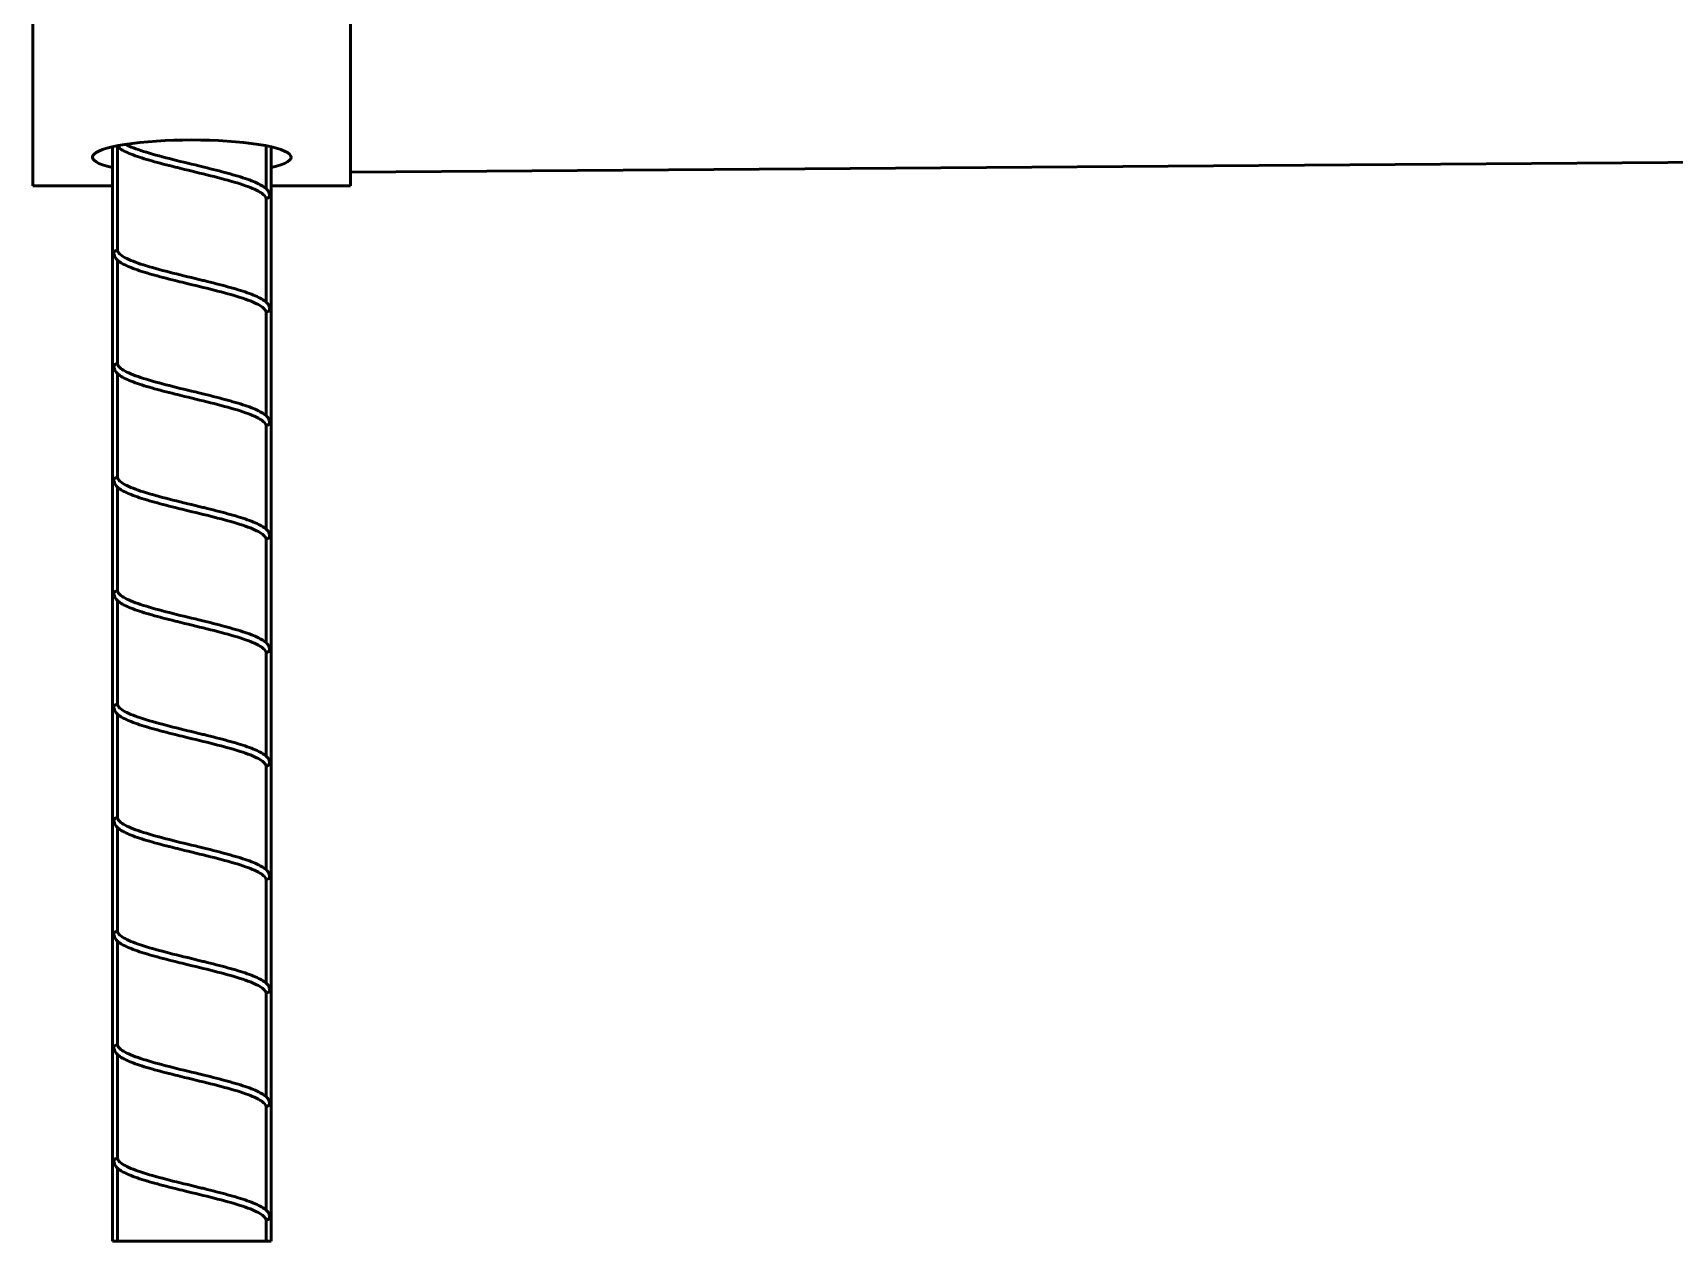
# Model space of a CAD drawing. Header units: inches. Extents: x 39 to 190, y 80 to 114.
# Drawn here: x 148.84 to 154, y 84.05 to 87.85 of the extents above; entities that cross this region are included whole.
import ezdxf

# ---------------------------------------------------------------- set-up
doc = ezdxf.new("R2010")
doc.units = ezdxf.units.IN
doc.header["$LTSCALE"] = 8
doc.header["$MEASUREMENT"] = 0
doc.layers.add('Visible (ANSI)', color=7, linetype='Continuous', lineweight=50)

msp = doc.modelspace()

# ---------------------------------------------------------------- linework, layer by layer
at = {"layer": 'Visible (ANSI)'}
for p, q in [((148.838386, 87.947124), (148.838386, 87.577821)), ((149.838386, 87.577821), (149.838386, 87.947124)), ((183.338386, 87.665505), (149.838386, 87.414255)), ((148.838386, 87.371989), (148.838386, 87.577821)), ((149.838386, 87.577821), (149.838386, 87.371989)), ((149.089011, 84.050861), (149.089011, 87.494448)), ((149.104491, 87.495111), (149.104491, 87.168395)), ((149.572281, 87.36293), (149.572281, 87.497732)), ((149.587761, 84.050861), (149.587761, 87.494448)), ((149.089011, 87.371989), (148.838386, 87.371989)), ((149.572281, 87.005788), (149.572281, 87.332281)), ((149.838386, 87.371989), (149.587761, 87.371989)), ((149.104491, 87.137968), (149.104491, 86.811252)), ((149.572281, 86.648645), (149.572281, 86.975139)), ((149.104491, 86.780825), (149.104491, 86.45411)), ((149.572281, 86.291502), (149.572281, 86.617996)), ((149.104491, 86.423683), (149.104491, 86.096967)), ((149.572281, 85.934359), (149.572281, 86.260853)), ((149.104491, 86.06654), (149.104491, 85.739824)), ((149.572281, 85.577216), (149.572281, 85.90371)), ((149.104491, 85.709397), (149.104491, 85.382681)), ((149.572281, 85.220073), (149.572281, 85.546567)), ((149.104491, 85.352254), (149.104491, 85.025538)), ((149.572281, 84.86293), (149.572281, 85.189424)), ((149.104491, 84.995111), (149.104491, 84.668395)), ((149.572281, 84.505788), (149.572281, 84.832281)), ((149.104491, 84.637968), (149.104491, 84.311252)), ((149.572281, 84.148645), (149.572281, 84.475139)), ((149.104491, 84.280825), (149.104491, 84.050861)), ((149.572281, 84.050861), (149.572281, 84.117996)), ((149.104491, 84.050861), (149.089011, 84.050861)), ((149.572281, 84.050861), (149.104491, 84.050861)), ((149.587761, 84.050861), (149.572281, 84.050861))]:
    msp.add_line(p, q, dxfattribs=at)
msp.add_ellipse((149.338386, 87.461744), major_axis=(-0.3125, 0), ratio=0.17364818, start_param=2.49476558, end_param=6.93001238, dxfattribs=at)
for points, knots in [([(149.285895, 87.430768), (149.260433, 87.437104), (149.235562, 87.443522), (149.191083, 87.456156), (149.170888, 87.462528), (149.136837, 87.475394), (149.122743, 87.482003), (149.108595, 87.491661), (149.105096, 87.494326), (149.102212, 87.49728)], [0, 0, 0, 0, 0.203969624, 0.203969624, 0.406026718, 0.406026718, 0.612891389, 0.612891389, 0.694454821, 0.694454821, 0.694454821, 0.694454821]), ([(149.129959, 87.502177), (149.143949, 87.494758), (149.163134, 87.487407), (149.210351, 87.472367), (149.238116, 87.464826), (149.298043, 87.449591), (149.329596, 87.442049), (149.366346, 87.433095), (149.371803, 87.431761), (149.377221, 87.430429)], [0.252584444, 0.252584444, 0.252584444, 0.252584444, 0.492558018, 0.492558018, 0.738837027, 0.738837027, 0.985116036, 0.985116036, 1.028323516, 1.028323516, 1.028323516, 1.028323516]), ([(149.572281, 87.332281), (149.570271, 87.339899), (149.561982, 87.347441), (149.533828, 87.362676), (149.514249, 87.370217), (149.466421, 87.385452), (149.438655, 87.392994), (149.378729, 87.408229), (149.347175, 87.41577), (149.305788, 87.425854), (149.295763, 87.428312), (149.285895, 87.430768)], [0, 0, 0, 0, 0.24627901, 0.24627901, 0.49255802, 0.49255802, 0.73883703, 0.73883703, 0.98511604, 0.98511604, 1.06484963, 1.06484963, 1.06484963, 1.06484963]), ([(149.377221, 87.430429), (149.402888, 87.424117), (149.428229, 87.417724), (149.474088, 87.405147), (149.495207, 87.398807), (149.531402, 87.386053), (149.546764, 87.379507), (149.570104, 87.365817), (149.578282, 87.359221), (149.582264, 87.347873), (149.582609, 87.346628), (149.582868, 87.345299)], [0, 0, 0, 0, 0.203430746, 0.203430746, 0.404937263, 0.404937263, 0.610847612, 0.610847612, 0.824043032, 0.824043032, 0.848613207, 0.848613207, 0.848613207, 0.848613207]), ([(149.583146, 87.342123), (149.583137, 87.341531), (149.583094, 87.340942), (149.582846, 87.339157), (149.582522, 87.338013), (149.581498, 87.336033), (149.580844, 87.335234), (149.579161, 87.333896), (149.578134, 87.33339), (149.575598, 87.332602), (149.574071, 87.332377), (149.572389, 87.332287), (149.572335, 87.332284), (149.572281, 87.332281)], [0.2630885062, 0.2630885062, 0.2630885062, 0.2630885062, 0.2679097108, 0.2679097108, 0.2779824667, 0.2779824667, 0.2874765865, 0.2874765865, 0.2974910582, 0.2974910582, 0.3091258701, 0.3091258701, 0.3095129905, 0.3095129905, 0.3095129905, 0.3095129905]), ([(149.582869, 87.345299), (149.582924, 87.345016), (149.582971, 87.344729), (149.583113, 87.343676), (149.583159, 87.342897), (149.583146, 87.342123)], [0.25439363712, 0.25439363712, 0.25439363712, 0.25439363712, 0.25677652798, 0.25677652798, 0.26308850617, 0.26308850617, 0.26308850617, 0.26308850617]), ([(149.093625, 87.158528), (149.093604, 87.159835), (149.093743, 87.161143), (149.094395, 87.163361), (149.094833, 87.164261), (149.096065, 87.165825), (149.096827, 87.166437), (149.098336, 87.167249), (149.099004, 87.16751), (149.10107, 87.168115), (149.102604, 87.168318), (149.104326, 87.168389), (149.104408, 87.168393), (149.104491, 87.168395)], [0.4095191186, 0.4095191186, 0.4095191186, 0.4095191186, 0.4194817665, 0.4194817665, 0.4278141187, 0.4278141187, 0.4362750399, 0.4362750399, 0.4422227023, 0.4422227023, 0.4538102528, 0.4538102528, 0.4543924501, 0.4543924501, 0.4543924501, 0.4543924501]), ([(149.285895, 87.073625), (149.260433, 87.079961), (149.235562, 87.086379), (149.191083, 87.099013), (149.170888, 87.105385), (149.136837, 87.118251), (149.122743, 87.12486), (149.102841, 87.138446), (149.096067, 87.144714), (149.093916, 87.155734)], [0, 0, 0, 0, 0.203969624, 0.203969624, 0.406026718, 0.406026718, 0.612891389, 0.612891389, 0.811777187, 0.811777187, 0.811777187, 0.811777187]), ([(149.104491, 87.168395), (149.1065, 87.160778), (149.11479, 87.153236), (149.142943, 87.138001), (149.162522, 87.13046), (149.210351, 87.115225), (149.238116, 87.107683), (149.298043, 87.092448), (149.329596, 87.084906), (149.366346, 87.075952), (149.371803, 87.074618), (149.377221, 87.073286)], [0, 0, 0, 0, 0.24627901, 0.24627901, 0.49255802, 0.49255802, 0.73883703, 0.73883703, 0.98511604, 0.98511604, 1.02832352, 1.02832352, 1.02832352, 1.02832352]), ([(149.572281, 86.975139), (149.570271, 86.982756), (149.561982, 86.990298), (149.533828, 87.005533), (149.514249, 87.013074), (149.466421, 87.028309), (149.438655, 87.035851), (149.378729, 87.051086), (149.347175, 87.058628), (149.305788, 87.068711), (149.295763, 87.071169), (149.285895, 87.073625)], [0, 0, 0, 0, 0.24627901, 0.24627901, 0.49255802, 0.49255802, 0.73883703, 0.73883703, 0.98511604, 0.98511604, 1.06484963, 1.06484963, 1.06484963, 1.06484963]), ([(149.377221, 87.073286), (149.402888, 87.066974), (149.428229, 87.060581), (149.474088, 87.048004), (149.495207, 87.041664), (149.531402, 87.02891), (149.546764, 87.022364), (149.570104, 87.008674), (149.578282, 87.002079), (149.582264, 86.99073), (149.582609, 86.989486), (149.582868, 86.988156)], [0, 0, 0, 0, 0.203430746, 0.203430746, 0.404937263, 0.404937263, 0.610847612, 0.610847612, 0.824043032, 0.824043032, 0.848613207, 0.848613207, 0.848613207, 0.848613207]), ([(149.583146, 86.98498), (149.583137, 86.984388), (149.583094, 86.9838), (149.582846, 86.982014), (149.582522, 86.980871), (149.581498, 86.97889), (149.580844, 86.978091), (149.579161, 86.976753), (149.578134, 86.976247), (149.575598, 86.975459), (149.574071, 86.975234), (149.572389, 86.975144), (149.572335, 86.975141), (149.572281, 86.975139)], [0.2630885055, 0.2630885055, 0.2630885055, 0.2630885055, 0.2679097102, 0.2679097102, 0.277982466, 0.277982466, 0.2874765859, 0.2874765859, 0.2974910575, 0.2974910575, 0.3091258694, 0.3091258694, 0.3095129898, 0.3095129898, 0.3095129898, 0.3095129898]), ([(149.582869, 86.988156), (149.582924, 86.987873), (149.582971, 86.987586), (149.583113, 86.986533), (149.583159, 86.985754), (149.583146, 86.98498)], [0.25439363642, 0.25439363642, 0.25439363642, 0.25439363642, 0.25677652736, 0.25677652736, 0.26308850546, 0.26308850546, 0.26308850546, 0.26308850546]), ([(149.093625, 86.801385), (149.093616, 86.801946), (149.093637, 86.802506), (149.093807, 86.804228), (149.094067, 86.80535), (149.094944, 86.807297), (149.095511, 86.808087), (149.096715, 86.809171), (149.097246, 86.809529), (149.098454, 86.810158), (149.099132, 86.810412), (149.101225, 86.811), (149.102777, 86.811193), (149.104451, 86.811251), (149.104471, 86.811252), (149.104491, 86.811252)], [0.1996379095, 0.1996379095, 0.1996379095, 0.1996379095, 0.203821588, 0.203821588, 0.2126891378, 0.2126891378, 0.2208658453, 0.2208658453, 0.2262339115, 0.2262339115, 0.2321197862, 0.2321197862, 0.243614899, 0.243614899, 0.2437516194, 0.2437516194, 0.2437516194, 0.2437516194]), ([(149.104491, 86.811252), (149.1065, 86.803635), (149.11479, 86.796093), (149.142943, 86.780858), (149.162522, 86.773317), (149.210351, 86.758082), (149.238116, 86.75054), (149.298043, 86.735305), (149.329596, 86.727764), (149.366346, 86.71881), (149.371803, 86.717475), (149.377221, 86.716143)], [0, 0, 0, 0, 0.24627901, 0.24627901, 0.49255802, 0.49255802, 0.73883703, 0.73883703, 0.98511604, 0.98511604, 1.02832352, 1.02832352, 1.02832352, 1.02832352]), ([(149.093916, 86.798591), (149.093893, 86.798709), (149.093871, 86.798828), (149.093714, 86.799746), (149.093638, 86.800566), (149.093625, 86.801385)], [0.19262028331, 0.19262028331, 0.19262028331, 0.19262028331, 0.19353362162, 0.19353362162, 0.19963790955, 0.19963790955, 0.19963790955, 0.19963790955]), ([(149.285895, 86.716482), (149.260433, 86.722818), (149.235562, 86.729236), (149.191083, 86.74187), (149.170888, 86.748243), (149.136837, 86.761109), (149.122743, 86.767717), (149.102841, 86.781303), (149.096067, 86.787571), (149.093916, 86.798591)], [0, 0, 0, 0, 0.203969624, 0.203969624, 0.406026718, 0.406026718, 0.612891389, 0.612891389, 0.811777187, 0.811777187, 0.811777187, 0.811777187]), ([(149.572281, 86.617996), (149.570271, 86.625613), (149.561982, 86.633155), (149.533828, 86.64839), (149.514249, 86.655931), (149.466421, 86.671166), (149.438655, 86.678708), (149.378729, 86.693943), (149.347175, 86.701485), (149.305788, 86.711568), (149.295763, 86.714027), (149.285895, 86.716482)], [0, 0, 0, 0, 0.24627901, 0.24627901, 0.49255802, 0.49255802, 0.73883703, 0.73883703, 0.98511604, 0.98511604, 1.06484963, 1.06484963, 1.06484963, 1.06484963]), ([(149.377221, 86.716143), (149.402888, 86.709831), (149.428229, 86.703438), (149.474088, 86.690861), (149.495207, 86.684521), (149.531402, 86.671767), (149.546764, 86.665221), (149.570104, 86.651531), (149.578282, 86.644936), (149.582264, 86.633587), (149.582609, 86.632343), (149.582868, 86.631013)], [0, 0, 0, 0, 0.203430746, 0.203430746, 0.404937263, 0.404937263, 0.610847612, 0.610847612, 0.824043032, 0.824043032, 0.848613207, 0.848613207, 0.848613207, 0.848613207]), ([(149.583146, 86.627837), (149.583137, 86.627246), (149.583094, 86.626657), (149.582846, 86.624871), (149.582522, 86.623728), (149.581498, 86.621748), (149.580844, 86.620949), (149.579161, 86.619611), (149.578134, 86.619104), (149.575598, 86.618316), (149.574071, 86.618092), (149.572389, 86.618001), (149.572335, 86.617998), (149.572281, 86.617996)], [0.2631011531, 0.2631011531, 0.2631011531, 0.2631011531, 0.2679228374, 0.2679228374, 0.277996619, 0.277996619, 0.2874917327, 0.2874917327, 0.2975072813, 0.2975072813, 0.3091433777, 0.3091433777, 0.3095305427, 0.3095305427, 0.3095305427, 0.3095305427]), ([(149.582869, 86.631013), (149.582924, 86.63073), (149.582971, 86.630444), (149.583113, 86.62939), (149.583159, 86.628612), (149.583146, 86.627837)], [0.25440543174, 0.25440543174, 0.25440543174, 0.25440543174, 0.25678855306, 0.25678855306, 0.26310115306, 0.26310115306, 0.26310115306, 0.26310115306]), ([(149.093625, 86.444242), (149.093614, 86.444918), (149.093647, 86.445594), (149.093872, 86.447399), (149.094157, 86.448485), (149.095083, 86.450369), (149.095675, 86.451131), (149.096917, 86.452174), (149.097467, 86.452519), (149.098713, 86.453121), (149.09941, 86.453361), (149.101464, 86.453888), (149.102934, 86.454058), (149.104491, 86.45411)], [0.4384915523, 0.4384915523, 0.4384915523, 0.4384915523, 0.4436717135, 0.4436717135, 0.4526201153, 0.4526201153, 0.4609608071, 0.4609608071, 0.4665105923, 0.4665105923, 0.4726018644, 0.4726018644, 0.4837349572, 0.4837349572, 0.4837349572, 0.4837349572]), ([(149.104491, 86.45411), (149.1065, 86.446492), (149.11479, 86.43895), (149.142943, 86.423715), (149.162522, 86.416174), (149.210351, 86.400939), (149.238116, 86.393397), (149.298043, 86.378162), (149.329596, 86.370621), (149.366346, 86.361667), (149.371803, 86.360333), (149.377221, 86.359)], [0, 0, 0, 0, 0.24627901, 0.24627901, 0.49255802, 0.49255802, 0.73883703, 0.73883703, 0.98511604, 0.98511604, 1.02832352, 1.02832352, 1.02832352, 1.02832352]), ([(149.093916, 86.441448), (149.09387, 86.441685), (149.093829, 86.441924), (149.093693, 86.442848), (149.093636, 86.443545), (149.093625, 86.444242)], [0.43127230169, 0.43127230169, 0.43127230169, 0.43127230169, 0.43315240226, 0.43315240226, 0.43849155227, 0.43849155227, 0.43849155227, 0.43849155227]), ([(149.285895, 86.359339), (149.260433, 86.365675), (149.235562, 86.372093), (149.191083, 86.384728), (149.170888, 86.3911), (149.136837, 86.403966), (149.122743, 86.410574), (149.102841, 86.424161), (149.096067, 86.430428), (149.093916, 86.441448)], [0, 0, 0, 0, 0.203969624, 0.203969624, 0.406026718, 0.406026718, 0.612891389, 0.612891389, 0.811777187, 0.811777187, 0.811777187, 0.811777187]), ([(149.572281, 86.260853), (149.570271, 86.26847), (149.561982, 86.276012), (149.533828, 86.291247), (149.514249, 86.298789), (149.466421, 86.314024), (149.438655, 86.321565), (149.378729, 86.3368), (149.347175, 86.344342), (149.305788, 86.354426), (149.295763, 86.356884), (149.285895, 86.359339)], [0, 0, 0, 0, 0.24627901, 0.24627901, 0.49255802, 0.49255802, 0.73883703, 0.73883703, 0.98511604, 0.98511604, 1.06484963, 1.06484963, 1.06484963, 1.06484963]), ([(149.377221, 86.359), (149.402888, 86.352688), (149.428229, 86.346295), (149.474088, 86.333719), (149.495207, 86.327378), (149.531402, 86.314624), (149.546764, 86.308078), (149.570104, 86.294388), (149.578282, 86.287793), (149.582264, 86.276444), (149.582609, 86.2752), (149.582868, 86.27387)], [0, 0, 0, 0, 0.203430746, 0.203430746, 0.404937263, 0.404937263, 0.610847612, 0.610847612, 0.824043032, 0.824043032, 0.848613207, 0.848613207, 0.848613207, 0.848613207]), ([(149.583146, 86.270694), (149.583137, 86.270103), (149.583094, 86.269514), (149.582846, 86.267729), (149.582522, 86.266585), (149.581498, 86.264605), (149.580844, 86.263806), (149.579161, 86.262468), (149.578134, 86.261962), (149.575598, 86.261173), (149.574071, 86.260949), (149.572389, 86.260858), (149.572335, 86.260856), (149.572281, 86.260853)], [0.2630885167, 0.2630885167, 0.2630885167, 0.2630885167, 0.2679097195, 0.2679097195, 0.277982475, 0.277982475, 0.2874765944, 0.2874765944, 0.2974910654, 0.2974910654, 0.3091258765, 0.3091258765, 0.3095129985, 0.3095129985, 0.3095129985, 0.3095129985]), ([(149.582869, 86.27387), (149.582924, 86.273587), (149.582971, 86.273301), (149.583113, 86.272248), (149.583159, 86.271469), (149.583146, 86.270694)], [0.25439364814, 0.25439364814, 0.25439364814, 0.25439364814, 0.25677653724, 0.25677653724, 0.26308851667, 0.26308851667, 0.26308851667, 0.26308851667]), ([(149.093625, 86.087099), (149.09361, 86.088085), (149.093686, 86.089073), (149.094092, 86.091092), (149.094449, 86.092084), (149.095515, 86.093806), (149.096182, 86.094493), (149.097543, 86.095424), (149.098148, 86.09573), (149.099503, 86.096253), (149.100254, 86.096455), (149.102119, 86.096815), (149.103283, 86.096927), (149.104491, 86.096967)], [0.4209856986, 0.4209856986, 0.4209856986, 0.4209856986, 0.4284937207, 0.4284937207, 0.4370382741, 0.4370382741, 0.4453115624, 0.4453115624, 0.4510001814, 0.4510001814, 0.4572812946, 0.4572812946, 0.4661227504, 0.4661227504, 0.4661227504, 0.4661227504]), ([(149.093916, 86.084305), (149.093807, 86.084862), (149.093729, 86.085429), (149.09368, 86.086), (149.093649, 86.086365), (149.093631, 86.086732), (149.093625, 86.087099)], [0.41380638991, 0.41380638991, 0.41380638991, 0.41380638991, 0.41818908234, 0.41818908234, 0.41818908234, 0.42098569858, 0.42098569858, 0.42098569858, 0.42098569858]), ([(149.104491, 86.096967), (149.1065, 86.089349), (149.11479, 86.081808), (149.142943, 86.066573), (149.162522, 86.059031), (149.210351, 86.043796), (149.238116, 86.036254), (149.298043, 86.021019), (149.329596, 86.013478), (149.366346, 86.004524), (149.371803, 86.00319), (149.377221, 86.001857)], [0, 0, 0, 0, 0.24627901, 0.24627901, 0.49255802, 0.49255802, 0.73883703, 0.73883703, 0.98511604, 0.98511604, 1.02832352, 1.02832352, 1.02832352, 1.02832352]), ([(149.285895, 86.002196), (149.260433, 86.008532), (149.235562, 86.01495), (149.191083, 86.027585), (149.170888, 86.033957), (149.136837, 86.046823), (149.122743, 86.053431), (149.102841, 86.067018), (149.096067, 86.073286), (149.093916, 86.084305)], [0, 0, 0, 0, 0.203969624, 0.203969624, 0.406026718, 0.406026718, 0.612891389, 0.612891389, 0.811777187, 0.811777187, 0.811777187, 0.811777187]), ([(149.572281, 85.90371), (149.570271, 85.911328), (149.561982, 85.918869), (149.533828, 85.934104), (149.514249, 85.941646), (149.466421, 85.956881), (149.438655, 85.964422), (149.378729, 85.979657), (149.347175, 85.987199), (149.305788, 85.997283), (149.295763, 85.999741), (149.285895, 86.002196)], [0, 0, 0, 0, 0.24627901, 0.24627901, 0.49255802, 0.49255802, 0.73883703, 0.73883703, 0.98511604, 0.98511604, 1.06484963, 1.06484963, 1.06484963, 1.06484963]), ([(149.377221, 86.001857), (149.402888, 85.995545), (149.428229, 85.989152), (149.474088, 85.976576), (149.495207, 85.970235), (149.531402, 85.957481), (149.546764, 85.950935), (149.570104, 85.937245), (149.578282, 85.93065), (149.582264, 85.919301), (149.582609, 85.918057), (149.582868, 85.916728)], [0, 0, 0, 0, 0.203430746, 0.203430746, 0.404937263, 0.404937263, 0.610847612, 0.610847612, 0.824043032, 0.824043032, 0.848613207, 0.848613207, 0.848613207, 0.848613207]), ([(149.583146, 85.913551), (149.58313, 85.912531), (149.583014, 85.911517), (149.582505, 85.909438), (149.582079, 85.908422), (149.580853, 85.906668), (149.580093, 85.905977), (149.578179, 85.904824), (149.577, 85.904402), (149.574607, 85.903896), (149.573465, 85.903767), (149.572281, 85.90371)], [0.2144762565, 0.2144762565, 0.2144762565, 0.2144762565, 0.2222670324, 0.2222670324, 0.2313040218, 0.2313040218, 0.2401975812, 0.2401975812, 0.2501363176, 0.2501363176, 0.2582102344, 0.2582102344, 0.2582102344, 0.2582102344]), ([(149.582869, 85.916728), (149.583009, 85.916008), (149.583096, 85.915273), (149.583146, 85.914206), (149.583152, 85.913878), (149.583146, 85.913551)], [0.20632606347, 0.20632606347, 0.20632606347, 0.20632606347, 0.21198110119, 0.21198110119, 0.21447625646, 0.21447625646, 0.21447625646, 0.21447625646]), ([(149.093625, 85.729956), (149.093614, 85.730633), (149.093647, 85.731309), (149.093872, 85.733115), (149.094158, 85.7342), (149.095084, 85.736085), (149.095676, 85.736846), (149.097218, 85.738141), (149.098174, 85.738642), (149.100574, 85.739443), (149.102047, 85.739681), (149.103919, 85.739801), (149.104204, 85.739814), (149.104491, 85.739824)], [0.4004316887, 0.4004316887, 0.4004316887, 0.4004316887, 0.4055930014, 0.4055930014, 0.4145253775, 0.4145253775, 0.4228730585, 0.4228730585, 0.43180709, 0.43180709, 0.4423606498, 0.4423606498, 0.4442422122, 0.4442422122, 0.4442422122, 0.4442422122]), ([(149.093916, 85.727162), (149.09387, 85.7274), (149.093829, 85.727639), (149.093794, 85.727879), (149.093693, 85.728563), (149.093636, 85.72926), (149.093625, 85.729956)], [0.39324966322, 0.39324966322, 0.39324966322, 0.39324966322, 0.39511995153, 0.39511995153, 0.39511995153, 0.40043168869, 0.40043168869, 0.40043168869, 0.40043168869]), ([(149.285895, 85.645053), (149.260433, 85.65139), (149.235562, 85.657807), (149.191083, 85.670442), (149.170888, 85.676814), (149.136837, 85.68968), (149.122743, 85.696289), (149.102841, 85.709875), (149.096067, 85.716143), (149.093916, 85.727162)], [0, 0, 0, 0, 0.203969624, 0.203969624, 0.406026718, 0.406026718, 0.612891389, 0.612891389, 0.811777187, 0.811777187, 0.811777187, 0.811777187]), ([(149.104491, 85.739824), (149.1065, 85.732206), (149.11479, 85.724665), (149.142943, 85.70943), (149.162522, 85.701888), (149.210351, 85.686653), (149.238116, 85.679112), (149.298043, 85.663877), (149.329596, 85.656335), (149.366346, 85.647381), (149.371803, 85.646047), (149.377221, 85.644714)], [0, 0, 0, 0, 0.24627901, 0.24627901, 0.49255802, 0.49255802, 0.73883703, 0.73883703, 0.98511604, 0.98511604, 1.02832352, 1.02832352, 1.02832352, 1.02832352]), ([(149.572281, 85.546567), (149.570271, 85.554185), (149.561982, 85.561726), (149.533828, 85.576961), (149.514249, 85.584503), (149.466421, 85.599738), (149.438655, 85.60728), (149.378729, 85.622515), (149.347175, 85.630056), (149.305788, 85.64014), (149.295763, 85.642598), (149.285895, 85.645053)], [0, 0, 0, 0, 0.24627901, 0.24627901, 0.49255802, 0.49255802, 0.73883703, 0.73883703, 0.98511604, 0.98511604, 1.06484963, 1.06484963, 1.06484963, 1.06484963]), ([(149.377221, 85.644714), (149.402888, 85.638402), (149.428229, 85.63201), (149.474088, 85.619433), (149.495207, 85.613092), (149.531402, 85.600338), (149.546764, 85.593792), (149.570104, 85.580103), (149.578282, 85.573507), (149.582264, 85.562158), (149.582609, 85.560914), (149.582868, 85.559585)], [0, 0, 0, 0, 0.203430746, 0.203430746, 0.404937263, 0.404937263, 0.610847612, 0.610847612, 0.824043032, 0.824043032, 0.848613207, 0.848613207, 0.848613207, 0.848613207]), ([(149.583146, 85.556409), (149.583141, 85.556093), (149.583127, 85.555779), (149.583005, 85.554243), (149.582758, 85.553052), (149.582312, 85.551967), (149.581897, 85.550957), (149.58133, 85.55009), (149.579805, 85.5486), (149.578876, 85.548038), (149.576597, 85.547125), (149.575193, 85.546828), (149.573211, 85.546623), (149.572748, 85.54659), (149.572281, 85.546567)], [0.3923094399, 0.3923094399, 0.3923094399, 0.3923094399, 0.3947013458, 0.3947013458, 0.4040715274, 0.4040715274, 0.4040715274, 0.4127870328, 0.4127870328, 0.4219560915, 0.4219560915, 0.4327728294, 0.4327728294, 0.436015187, 0.436015187, 0.436015187, 0.436015187]), ([(149.582868, 85.559585), (149.582887, 85.559487), (149.582905, 85.559389), (149.583087, 85.558345), (149.583162, 85.557373), (149.583146, 85.556409)], [0.38422497728, 0.38422497728, 0.38422497728, 0.38422497728, 0.38498780044, 0.38498780044, 0.39230943988, 0.39230943988, 0.39230943988, 0.39230943988]), ([(149.093625, 85.372814), (149.093621, 85.373034), (149.093623, 85.373253), (149.093663, 85.374726), (149.093849, 85.375961), (149.094586, 85.378069), (149.09507, 85.378924), (149.096399, 85.380409), (149.097219, 85.380983), (149.099269, 85.381944), (149.100558, 85.38228), (149.102796, 85.382588), (149.103634, 85.382653), (149.104491, 85.382681)], [0.1915649218, 0.1915649218, 0.1915649218, 0.1915649218, 0.1932409047, 0.1932409047, 0.2028256033, 0.2028256033, 0.2111247933, 0.2111247933, 0.219770716, 0.219770716, 0.2300699762, 0.2300699762, 0.2359108706, 0.2359108706, 0.2359108706, 0.2359108706]), ([(149.285895, 85.287911), (149.260433, 85.294247), (149.235562, 85.300665), (149.191083, 85.313299), (149.170888, 85.319671), (149.136837, 85.332537), (149.122743, 85.339146), (149.102841, 85.352732), (149.096067, 85.359), (149.093916, 85.370019)], [0, 0, 0, 0, 0.203969624, 0.203969624, 0.406026718, 0.406026718, 0.612891389, 0.612891389, 0.811777187, 0.811777187, 0.811777187, 0.811777187]), ([(149.104491, 85.382681), (149.1065, 85.375063), (149.11479, 85.367522), (149.142943, 85.352287), (149.162522, 85.344745), (149.210351, 85.32951), (149.238116, 85.321969), (149.298043, 85.306734), (149.329596, 85.299192), (149.366346, 85.290238), (149.371803, 85.288904), (149.377221, 85.287571)], [0, 0, 0, 0, 0.24627901, 0.24627901, 0.49255802, 0.49255802, 0.73883703, 0.73883703, 0.98511604, 0.98511604, 1.02832352, 1.02832352, 1.02832352, 1.02832352]), ([(149.572281, 85.189424), (149.570271, 85.197042), (149.561982, 85.204583), (149.533828, 85.219818), (149.514249, 85.22736), (149.466421, 85.242595), (149.438655, 85.250137), (149.378729, 85.265372), (149.347175, 85.272913), (149.305788, 85.282997), (149.295763, 85.285455), (149.285895, 85.287911)], [0, 0, 0, 0, 0.24627901, 0.24627901, 0.49255802, 0.49255802, 0.73883703, 0.73883703, 0.98511604, 0.98511604, 1.06484963, 1.06484963, 1.06484963, 1.06484963]), ([(149.377221, 85.287572), (149.402888, 85.28126), (149.428229, 85.274867), (149.474088, 85.26229), (149.495207, 85.25595), (149.531402, 85.243195), (149.546764, 85.23665), (149.570104, 85.22296), (149.578282, 85.216364), (149.582264, 85.205016), (149.582609, 85.203771), (149.582868, 85.202442)], [0, 0, 0, 0, 0.203430746, 0.203430746, 0.404937263, 0.404937263, 0.610847612, 0.610847612, 0.824043032, 0.824043032, 0.848613207, 0.848613207, 0.848613207, 0.848613207]), ([(149.583146, 85.199266), (149.583143, 85.199035), (149.583134, 85.198804), (149.58304, 85.19729), (149.582798, 85.196036), (149.581936, 85.193885), (149.581378, 85.193009), (149.579871, 85.191506), (149.578953, 85.190936), (149.577081, 85.190168), (149.576193, 85.189927), (149.574295, 85.189574), (149.57329, 85.189473), (149.572281, 85.189424)], [0.3743083629, 0.3743083629, 0.3743083629, 0.3743083629, 0.3760436984, 0.3760436984, 0.3857526835, 0.3857526835, 0.3944012205, 0.3944012205, 0.4034368263, 0.4034368263, 0.4106839866, 0.4106839866, 0.4183911763, 0.4183911763, 0.4183911763, 0.4183911763]), ([(149.093625, 85.015671), (149.093614, 85.016347), (149.093647, 85.017023), (149.093872, 85.018829), (149.094158, 85.019915), (149.095084, 85.021799), (149.095676, 85.02256), (149.097218, 85.023856), (149.098174, 85.024356), (149.100574, 85.025157), (149.102047, 85.025395), (149.103919, 85.025515), (149.104204, 85.025529), (149.104491, 85.025538)], [0.4004315508, 0.4004315508, 0.4004315508, 0.4004315508, 0.405592911, 0.405592911, 0.4145252791, 0.4145252791, 0.4228729583, 0.4228729583, 0.431806997, 0.431806997, 0.4423605656, 0.4423605656, 0.444242076, 0.444242076, 0.444242076, 0.444242076]), ([(149.093916, 85.012876), (149.09387, 85.013114), (149.093829, 85.013353), (149.093794, 85.013594), (149.093693, 85.014277), (149.093636, 85.014974), (149.093625, 85.015671)], [0.39324952539, 0.39324952539, 0.39324952539, 0.39324952539, 0.39511986428, 0.39511986428, 0.39511986428, 0.40043155081, 0.40043155081, 0.40043155081, 0.40043155081]), ([(149.285895, 84.930768), (149.260433, 84.937104), (149.235562, 84.943522), (149.191083, 84.956156), (149.170888, 84.962528), (149.136837, 84.975394), (149.122743, 84.982003), (149.102841, 84.995589), (149.096067, 85.001857), (149.093916, 85.012876)], [0, 0, 0, 0, 0.203969624, 0.203969624, 0.406026718, 0.406026718, 0.612891389, 0.612891389, 0.811777187, 0.811777187, 0.811777187, 0.811777187]), ([(149.104491, 85.025538), (149.1065, 85.017921), (149.11479, 85.010379), (149.142943, 84.995144), (149.162522, 84.987602), (149.210351, 84.972367), (149.238116, 84.964826), (149.298043, 84.949591), (149.329596, 84.942049), (149.366346, 84.933095), (149.371803, 84.931761), (149.377221, 84.930429)], [0, 0, 0, 0, 0.24627901, 0.24627901, 0.49255802, 0.49255802, 0.73883703, 0.73883703, 0.98511604, 0.98511604, 1.02832352, 1.02832352, 1.02832352, 1.02832352]), ([(149.572281, 84.832281), (149.570271, 84.839899), (149.561982, 84.847441), (149.533828, 84.862676), (149.514249, 84.870217), (149.466421, 84.885452), (149.438655, 84.892994), (149.378729, 84.908229), (149.347175, 84.91577), (149.305788, 84.925854), (149.295763, 84.928312), (149.285895, 84.930768)], [0, 0, 0, 0, 0.24627901, 0.24627901, 0.49255802, 0.49255802, 0.73883703, 0.73883703, 0.98511604, 0.98511604, 1.06484963, 1.06484963, 1.06484963, 1.06484963]), ([(149.377221, 84.930429), (149.402888, 84.924117), (149.428229, 84.917724), (149.474088, 84.905147), (149.495207, 84.898807), (149.531402, 84.886053), (149.546764, 84.879507), (149.570104, 84.865817), (149.578282, 84.859221), (149.582264, 84.847873), (149.582609, 84.846628), (149.582868, 84.845299)], [0, 0, 0, 0, 0.203430746, 0.203430746, 0.404937263, 0.404937263, 0.610847612, 0.610847612, 0.824043032, 0.824043032, 0.848613207, 0.848613207, 0.848613207, 0.848613207]), ([(149.583146, 84.842123), (149.583127, 84.840863), (149.582955, 84.839613), (149.582258, 84.837392), (149.581771, 84.836445), (149.580418, 84.834813), (149.579588, 84.83418), (149.577521, 84.833132), (149.576244, 84.832764), (149.574009, 84.832405), (149.573154, 84.832323), (149.572281, 84.832281)], [0.2007965331, 0.2007965331, 0.2007965331, 0.2007965331, 0.2103536846, 0.2103536846, 0.2191863103, 0.2191863103, 0.2281332374, 0.2281332374, 0.2384115104, 0.2384115104, 0.2444092467, 0.2444092467, 0.2444092467, 0.2444092467]), ([(149.582869, 84.845299), (149.583056, 84.84434), (149.583148, 84.843353), (149.583148, 84.842286), (149.583148, 84.842205), (149.583146, 84.842123)], [0.19271012401, 0.19271012401, 0.19271012401, 0.19271012401, 0.20017606292, 0.20017606292, 0.20079653311, 0.20079653311, 0.20079653311, 0.20079653311]), ([(149.093625, 84.658528), (149.093623, 84.658665), (149.093622, 84.658801), (149.093638, 84.660211), (149.093806, 84.661474), (149.094511, 84.663624), (149.094976, 84.664495), (149.096268, 84.66601), (149.097065, 84.666599), (149.099065, 84.667589), (149.100323, 84.66794), (149.102611, 84.668288), (149.10354, 84.668364), (149.104491, 84.668395)], [0.4138167601, 0.4138167601, 0.4138167601, 0.4138167601, 0.4148668131, 0.4148668131, 0.4246682254, 0.4246682254, 0.4330369291, 0.4330369291, 0.4416674828, 0.4416674828, 0.4518795581, 0.4518795581, 0.4583722887, 0.4583722887, 0.4583722887, 0.4583722887]), ([(149.285895, 84.573625), (149.260433, 84.579961), (149.235562, 84.586379), (149.191083, 84.599013), (149.170888, 84.605385), (149.136837, 84.618251), (149.122743, 84.62486), (149.102841, 84.638446), (149.096067, 84.644714), (149.093916, 84.655734)], [0, 0, 0, 0, 0.203969624, 0.203969624, 0.406026718, 0.406026718, 0.612891389, 0.612891389, 0.811777187, 0.811777187, 0.811777187, 0.811777187]), ([(149.104491, 84.668395), (149.1065, 84.660778), (149.11479, 84.653236), (149.142943, 84.638001), (149.162522, 84.63046), (149.210351, 84.615225), (149.238116, 84.607683), (149.298043, 84.592448), (149.329596, 84.584906), (149.366346, 84.575952), (149.371803, 84.574618), (149.377221, 84.573286)], [0, 0, 0, 0, 0.24627901, 0.24627901, 0.49255802, 0.49255802, 0.73883703, 0.73883703, 0.98511604, 0.98511604, 1.02832352, 1.02832352, 1.02832352, 1.02832352]), ([(149.572281, 84.475139), (149.570271, 84.482756), (149.561982, 84.490298), (149.533828, 84.505533), (149.514249, 84.513074), (149.466421, 84.528309), (149.438655, 84.535851), (149.378729, 84.551086), (149.347175, 84.558628), (149.305788, 84.568711), (149.295763, 84.571169), (149.285895, 84.573625)], [0, 0, 0, 0, 0.24627901, 0.24627901, 0.49255802, 0.49255802, 0.73883703, 0.73883703, 0.98511604, 0.98511604, 1.06484963, 1.06484963, 1.06484963, 1.06484963]), ([(149.377221, 84.573286), (149.402888, 84.566974), (149.428229, 84.560581), (149.474088, 84.548004), (149.495207, 84.541664), (149.531402, 84.52891), (149.546764, 84.522364), (149.570104, 84.508674), (149.578282, 84.502079), (149.582264, 84.49073), (149.582609, 84.489486), (149.582868, 84.488156)], [0, 0, 0, 0, 0.203430746, 0.203430746, 0.404937263, 0.404937263, 0.610847612, 0.610847612, 0.824043032, 0.824043032, 0.848613207, 0.848613207, 0.848613207, 0.848613207]), ([(149.582869, 84.488156), (149.583017, 84.487396), (149.583106, 84.486617), (149.583147, 84.485549), (149.583151, 84.485264), (149.583146, 84.48498)], [0.2504241794, 0.2504241794, 0.2504241794, 0.2504241794, 0.25663760214, 0.25663760214, 0.25889435065, 0.25889435065, 0.25889435065, 0.25889435065]), ([(149.583146, 84.48498), (149.583129, 84.483888), (149.582997, 84.482803), (149.582436, 84.48068), (149.581992, 84.479685), (149.580729, 84.477968), (149.579949, 84.477294), (149.577991, 84.476172), (149.576784, 84.475766), (149.574434, 84.475305), (149.573374, 84.475191), (149.572281, 84.475139)], [0.2588943506, 0.2588943506, 0.2588943506, 0.2588943506, 0.2675566432, 0.2675566432, 0.2768896283, 0.2768896283, 0.2861479064, 0.2861479064, 0.2965808941, 0.2965808941, 0.3043467713, 0.3043467713, 0.3043467713, 0.3043467713]), ([(149.093625, 84.301385), (149.093622, 84.301582), (149.093622, 84.301778), (149.093655, 84.303233), (149.093837, 84.304475), (149.094564, 84.306595), (149.095043, 84.307455), (149.096361, 84.308948), (149.097175, 84.309527), (149.09921, 84.310496), (149.10049, 84.310836), (149.102743, 84.311155), (149.103607, 84.311223), (149.104491, 84.311252)], [0.1910599598, 0.1910599598, 0.1910599598, 0.1910599598, 0.1925737867, 0.1925737867, 0.2023008095, 0.2023008095, 0.2106864252, 0.2106864252, 0.2193942169, 0.2193942169, 0.2297442752, 0.2297442752, 0.2358132427, 0.2358132427, 0.2358132427, 0.2358132427]), ([(149.285895, 84.216482), (149.260433, 84.222818), (149.235562, 84.229236), (149.191083, 84.24187), (149.170888, 84.248243), (149.136837, 84.261109), (149.122743, 84.267717), (149.102841, 84.281303), (149.096067, 84.287571), (149.093916, 84.298591)], [0, 0, 0, 0, 0.203969624, 0.203969624, 0.406026718, 0.406026718, 0.612891389, 0.612891389, 0.811777187, 0.811777187, 0.811777187, 0.811777187]), ([(149.104491, 84.311252), (149.1065, 84.303635), (149.11479, 84.296093), (149.142943, 84.280858), (149.162522, 84.273317), (149.210351, 84.258082), (149.238116, 84.25054), (149.298043, 84.235305), (149.329596, 84.227764), (149.366346, 84.21881), (149.371803, 84.217475), (149.377221, 84.216143)], [0, 0, 0, 0, 0.24627901, 0.24627901, 0.49255802, 0.49255802, 0.73883703, 0.73883703, 0.98511604, 0.98511604, 1.02832352, 1.02832352, 1.02832352, 1.02832352]), ([(149.572281, 84.117996), (149.570271, 84.125613), (149.561982, 84.133155), (149.533828, 84.14839), (149.514249, 84.155931), (149.466421, 84.171166), (149.438655, 84.178708), (149.378729, 84.193943), (149.347175, 84.201485), (149.305788, 84.211568), (149.295763, 84.214027), (149.285895, 84.216482)], [0, 0, 0, 0, 0.24627901, 0.24627901, 0.49255802, 0.49255802, 0.73883703, 0.73883703, 0.98511604, 0.98511604, 1.06484963, 1.06484963, 1.06484963, 1.06484963]), ([(149.377221, 84.216143), (149.402888, 84.209831), (149.428229, 84.203438), (149.474088, 84.190861), (149.495207, 84.184521), (149.531402, 84.171767), (149.546764, 84.165221), (149.570104, 84.151531), (149.578282, 84.144936), (149.582264, 84.133587), (149.582609, 84.132343), (149.582868, 84.131013)], [0, 0, 0, 0, 0.203430746, 0.203430746, 0.404937263, 0.404937263, 0.610847612, 0.610847612, 0.824043032, 0.824043032, 0.848613207, 0.848613207, 0.848613207, 0.848613207]), ([(149.583146, 84.127837), (149.583143, 84.127606), (149.583134, 84.127376), (149.58304, 84.125861), (149.582798, 84.124607), (149.581936, 84.122456), (149.581378, 84.121581), (149.579871, 84.120078), (149.578952, 84.119508), (149.577081, 84.11874), (149.576193, 84.118499), (149.574295, 84.118146), (149.57329, 84.118044), (149.572281, 84.117996)], [0.3743083516, 0.3743083516, 0.3743083516, 0.3743083516, 0.3760437641, 0.3760437641, 0.385752735, 0.385752735, 0.3944012706, 0.3944012706, 0.403436885, 0.403436885, 0.4106840141, 0.4106840141, 0.4183911627, 0.4183911627, 0.4183911627, 0.4183911627])]:
    msp.add_open_spline(points, degree=3, knots=knots, dxfattribs=at)
for points in [[(149.093916, 87.155734), (149.093738, 87.156646), (149.09364, 87.157587), (149.093625, 87.158528)], [(149.093916, 85.370019), (149.093737, 85.370934), (149.09364, 85.371875), (149.093625, 85.372814)], [(149.582868, 85.202442), (149.583071, 85.201405), (149.583163, 85.200332), (149.583146, 85.199266)], [(149.093916, 84.655734), (149.093737, 84.656648), (149.09364, 84.65759), (149.093625, 84.658528)], [(149.093916, 84.298591), (149.093737, 84.299505), (149.09364, 84.300447), (149.093625, 84.301385)], [(149.582868, 84.131013), (149.583071, 84.129977), (149.583163, 84.128903), (149.583146, 84.127837)]]:
    msp.add_open_spline(points, degree=3, dxfattribs=at)

doc.saveas('drawing.dxf')
